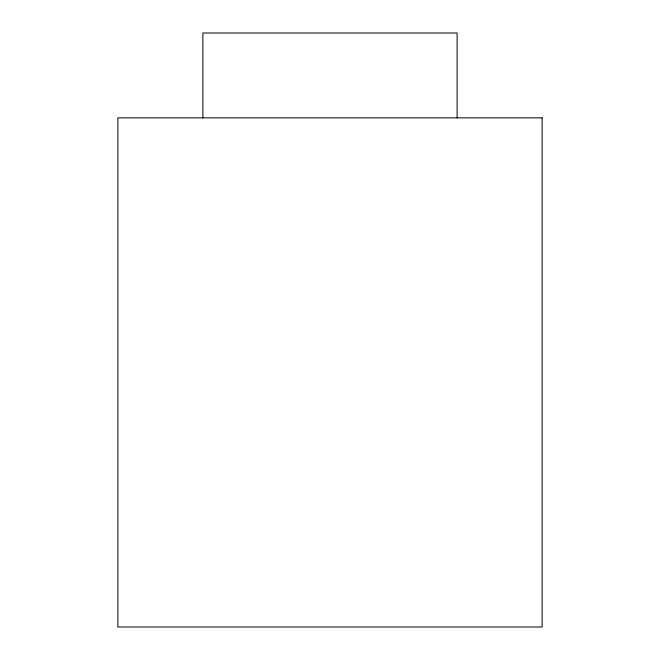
<?xml version="1.0" encoding="UTF-8"?>
<svg xmlns="http://www.w3.org/2000/svg" width="660" height="660" viewBox="0 0 660 660"><rect width="100%" height="100%" fill="white"/><g stroke="black" fill="none" stroke-linecap="round" stroke-linejoin="round"><path stroke-width="0.99" d="M457.108 117.86L457.108 33L202.892 33L202.892 117.86M542.14 117.86L117.86 117.86L117.86 627L542.14 627L542.14 117.86"/></g></svg>
